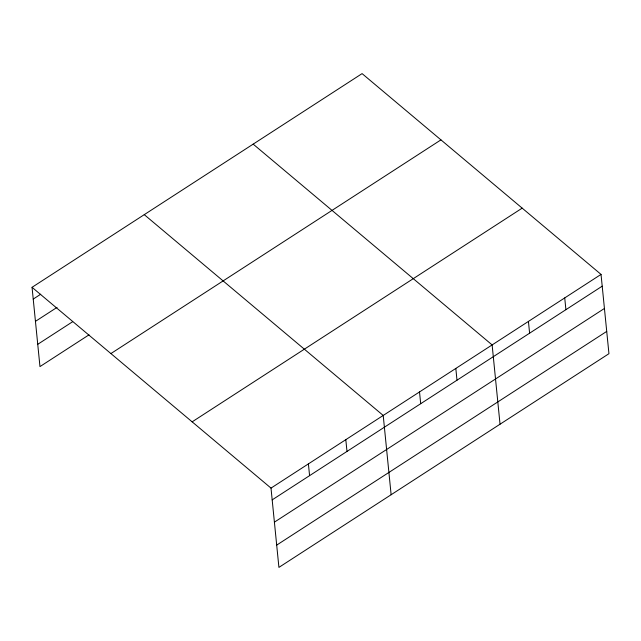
<?xml version="1.0" encoding="UTF-8"?>
<svg xmlns="http://www.w3.org/2000/svg" width="641" height="641" viewBox="0 0 641 641"><rect width="100%" height="100%" fill="white"/><g stroke="black" fill="none" stroke-linecap="round" stroke-linejoin="round"><path stroke-width="0.96" d="M32.05 287.312L362.085 73.611L601.034 274.404L608.95 353.688L278.915 567.389L271.007 488.105L32.05 287.312L39.966 366.596L89.003 334.842M33.228 299.083L40.703 294.235M35.447 321.357L57.057 307.368M37.739 344.313L72.649 321.71M110.901 353.576L440.936 139.874M192.148 421.842L522.183 208.141M271.007 488.105L601.034 274.404M272.177 499.868L602.211 286.174M274.404 522.151L604.431 308.457M276.696 545.106L606.723 331.405M253.171 144.137L492.128 344.922L500.036 424.206M144.265 214.655L383.214 415.448L391.13 494.732M564.729 297.913L565.907 309.683M528.432 321.421L529.602 333.184M455.823 368.431L456.993 380.201M419.518 391.939L420.696 403.71M345.811 439.662L346.989 451.432M308.409 463.884L309.579 475.654"/></g></svg>
